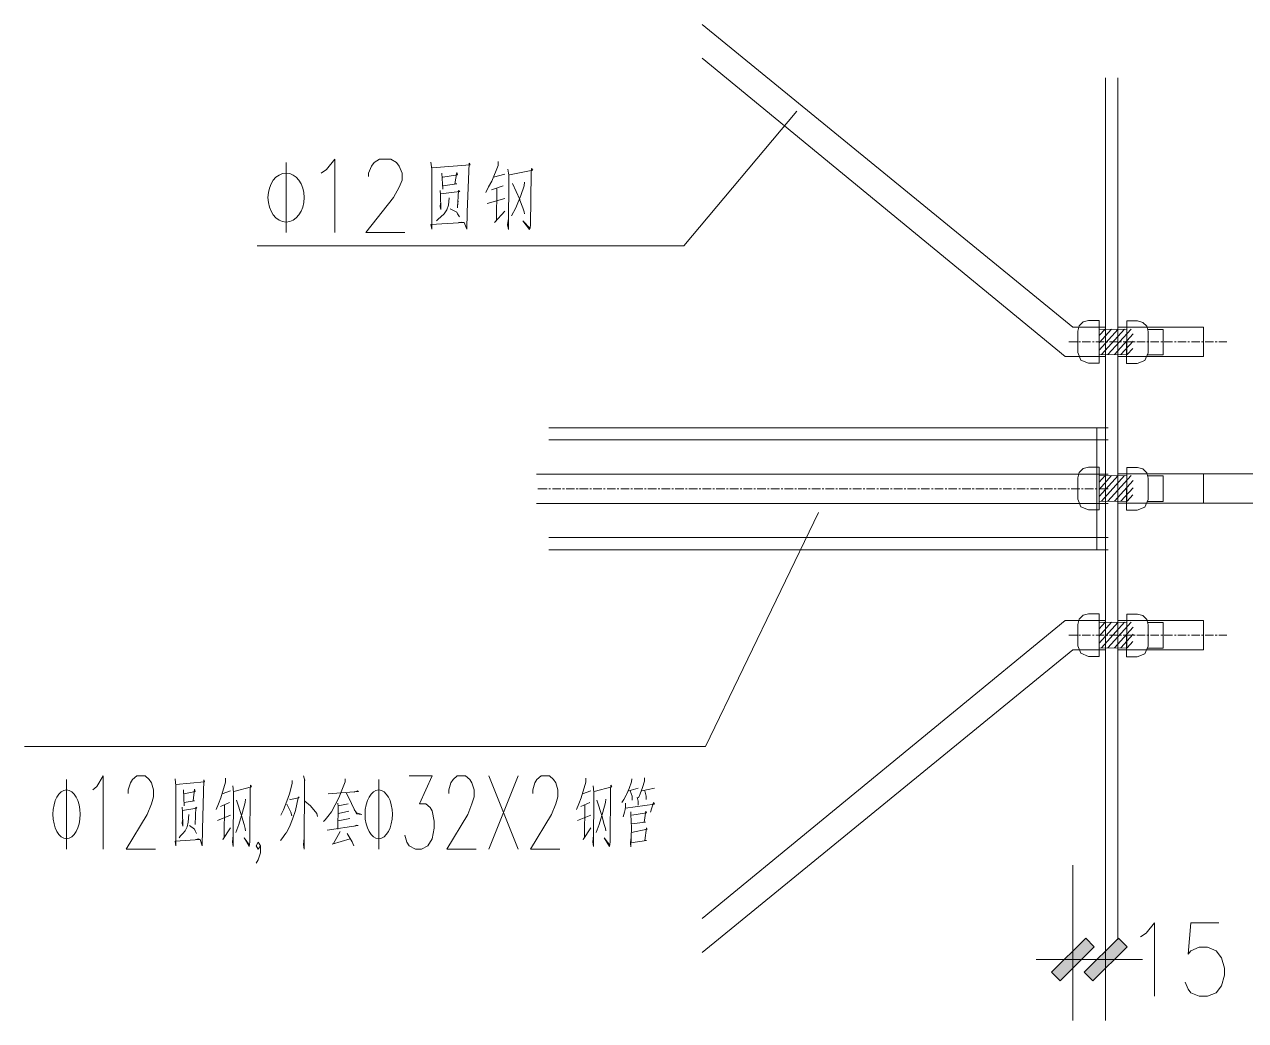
# Model space of a CAD drawing. Header units: millimetres. Extents: x 0 to 586, y 0 to 414.
# Drawn here: x 355.9 to 405.16, y 280.37 to 320.56 of the extents above; entities that cross this region are included whole.
import ezdxf

# ---------------------------------------------------------------- set-up
doc = ezdxf.new("R2010")
doc.units = ezdxf.units.MM

msp = doc.modelspace()

# ---------------------------------------------------------------- hatches: boundary and pattern name
h = msp.add_hatch(color=0)
h.dxf.hatch_style = 2
h.paths.add_polyline_path([(397.682861, 281.964694), (397.333611, 282.313944), (398.712972, 283.693306), (399.062222, 283.347583)])
h = msp.add_hatch(color=0)
h.dxf.hatch_style = 2
h.paths.add_polyline_path([(400.035889, 283.693306), (400.381611, 283.347583), (399.00225, 281.964694), (398.653, 282.313944)])

# ---------------------------------------------------------------- linework, layer by layer
at = {"color": 0, "lineweight": 0}
for points in [[(398.197917, 308.345417), (383.236611, 320.562111)], [(397.883944, 307.163611), (383.236611, 319.196861)], [(399.517306, 318.403111), (399.517306, 283.629806)], [(400.011194, 318.403111), (400.011194, 283.629806)], [(365.290806, 311.633306), (382.499306, 311.633306), (387.060722, 317.066083)], [(366.4585, 314.984694), (366.4585, 312.166)], [(367.869611, 314.561361), (368.095389, 314.702472), (368.430528, 315.125806), (368.430528, 312.166)], [(369.785194, 314.42025), (369.785194, 314.561361), (369.898083, 314.843583), (370.010972, 314.984694), (370.233222, 315.125806), (370.684778, 315.125806), (370.910556, 314.984694), (371.023444, 314.843583), (371.136333, 314.561361), (371.136333, 314.279139), (371.023444, 313.996917), (370.797667, 313.577111), (369.672306, 312.166), (371.249222, 312.166)], [(372.296972, 315.009389), (372.335778, 314.727167), (372.335778, 312.307111), (372.296972, 312.494083), (373.637528, 312.564639), (373.545806, 312.585806), (373.415278, 312.564639)], [(372.335778, 314.776556), (373.880944, 314.892972), (373.845667, 314.96), (373.768056, 312.980917), (373.768056, 312.748083), (373.750417, 312.51525), (373.750417, 312.307111), (373.637528, 312.564639)], [(375.016889, 315.030556), (375.016889, 314.868278), (374.755833, 314.240333), (374.625306, 314.0075), (374.515944, 313.774667)], [(372.745, 314.564889), (372.780278, 313.91225), (372.780278, 314.053361), (373.341194, 314.123917), (373.267111, 314.123917), (373.341194, 314.589583), (373.376472, 314.494333), (372.780278, 314.402611)], [(374.829917, 314.402611), (375.277944, 314.519028)], [(375.408472, 314.727167), (375.447278, 314.473167), (375.426111, 312.282417), (375.390833, 312.469389), (375.426111, 312.726917)], [(375.464917, 314.494333), (376.413889, 314.681306), (376.360972, 314.751861), (376.339806, 314.543722), (376.322167, 312.469389), (376.304528, 312.352972), (376.283361, 312.282417), (376.004667, 312.631667), (376.304528, 312.328278)], [(372.670917, 313.866389), (372.688556, 313.679417), (372.706194, 313.097333), (372.670917, 313.21375), (372.688556, 313.354861)], [(372.688556, 313.728806), (373.471722, 313.820528), (373.415278, 313.866389), (373.376472, 313.167889), (373.376472, 313.263139), (373.397639, 313.425417)], [(375.2215, 314.053361), (374.738194, 313.891083)], [(374.960444, 313.936944), (374.942806, 312.656361), (374.868722, 312.564639), (375.277944, 313.030306)], [(376.07875, 314.194472), (376.061111, 314.053361), (375.930583, 313.65825), (375.725972, 313.167889), (375.556639, 312.843333)], [(375.595444, 314.145083), (375.891778, 313.495972), (375.891778, 313.471278), (376.004667, 313.167889), (376.061111, 313.005611), (376.07875, 312.913889)], [(373.041333, 313.563), (373.006056, 313.263139), (372.949611, 313.076167), (372.836722, 312.913889), (372.706194, 312.797472), (372.596833, 312.702222), (372.52275, 312.631667)], [(375.277944, 313.541833), (374.568861, 313.330167)], [(373.080139, 313.122028), (373.341194, 312.980917), (373.376472, 312.913889), (373.454083, 312.797472)], [(398.825861, 308.613528), (398.610667, 308.557083), (398.451917, 308.398333), (398.395472, 308.183139)], [(399.25625, 308.613528), (398.825861, 308.613528)], [(399.25625, 306.891972), (399.25625, 308.613528)], [(400.374556, 308.602944), (400.363972, 306.877861)], [(400.804944, 308.599417), (400.374556, 308.602944)], [(401.231806, 308.1655), (401.175361, 308.380694), (401.020139, 308.539444), (400.804944, 308.599417)], [(398.197917, 308.345417), (399.517306, 308.345417)], [(398.395472, 308.183139), (398.395472, 307.322361)], [(399.25625, 307.424667), (400.021778, 308.271333)], [(399.25625, 307.713944), (399.760722, 308.271333)], [(399.25625, 308.003222), (399.496139, 308.271333)], [(399.347972, 307.237694), (400.282833, 308.271333)], [(399.609028, 307.237694), (400.543889, 308.271333)], [(399.870083, 307.237694), (400.625028, 308.073778)], [(400.011194, 308.345417), (403.461361, 308.345417)], [(401.22475, 308.257222), (401.835056, 308.257222)], [(401.228278, 307.304722), (401.231806, 308.1655)], [(401.835056, 307.223583), (401.835056, 308.257222)], [(403.461361, 307.163611), (403.461361, 308.345417)], [(398.039167, 307.75275), (398.363722, 307.75275)], [(398.43075, 307.75275), (398.501306, 307.75275)], [(398.571861, 307.75275), (398.914056, 307.75275)], [(398.984611, 307.75275), (399.051639, 307.75275)], [(399.122194, 307.75275), (399.464389, 307.75275)], [(399.534944, 307.75275), (399.601972, 307.75275)], [(399.672528, 307.75275), (400.014722, 307.75275)], [(400.085278, 307.75275), (400.155833, 307.75275)], [(400.131139, 307.237694), (400.625028, 307.780972)], [(400.222861, 307.75275), (400.568583, 307.75275)], [(400.392194, 307.237694), (400.6215, 307.491694)], [(400.635611, 307.75275), (400.706167, 307.75275)], [(400.773194, 307.75275), (401.118917, 307.75275)], [(401.185944, 307.75275), (401.2565, 307.75275)], [(401.323528, 307.75275), (401.66925, 307.75275)], [(401.739806, 307.75275), (401.806833, 307.75275)], [(401.877389, 307.75275), (402.219583, 307.75275)], [(402.290139, 307.75275), (402.357167, 307.75275)], [(402.427722, 307.75275), (402.769917, 307.75275)], [(402.840472, 307.75275), (402.9075, 307.75275)], [(402.978056, 307.75275), (403.32025, 307.75275)], [(403.390806, 307.75275), (403.461361, 307.75275)], [(403.528389, 307.75275), (403.874111, 307.75275)], [(403.941139, 307.75275), (404.011694, 307.75275)], [(404.078722, 307.75275), (404.403278, 307.75275)], [(397.883944, 307.163611), (399.517306, 307.163611)], [(398.395472, 307.322361), (398.518944, 307.018972), (398.825861, 306.891972)], [(398.825861, 306.891972), (399.25625, 306.891972)], [(400.011194, 307.163611), (403.461361, 307.163611)], [(400.794361, 306.877861), (401.101278, 307.001333), (401.228278, 307.304722)], [(401.835056, 307.223583), (401.221222, 307.223583)], [(400.363972, 306.877861), (400.794361, 306.877861)], [(377.063, 304.288472), (399.616083, 304.288472)], [(399.168056, 304.288472), (399.168056, 299.360167)], [(377.063, 303.794583), (399.616083, 303.794583)], [(398.825861, 302.700972), (398.610667, 302.641), (398.451917, 302.485778), (398.395472, 302.267056)], [(399.25625, 302.700972), (398.825861, 302.700972)], [(399.25625, 300.975889), (399.25625, 302.700972)], [(400.374556, 302.686861), (400.363972, 300.961778)], [(400.804944, 302.683333), (400.374556, 302.686861)], [(401.231806, 302.249417), (401.175361, 302.468139), (401.020139, 302.623361), (400.804944, 302.683333)], [(399.616083, 302.415222), (376.555, 302.415222)], [(398.395472, 302.267056), (398.395472, 301.406278)], [(399.25625, 301.508583), (400.021778, 302.35525)], [(399.25625, 301.797861), (399.760722, 302.35525)], [(399.25625, 302.087139), (399.496139, 302.35525)], [(399.347972, 301.321611), (400.282833, 302.35525)], [(399.609028, 301.321611), (400.543889, 302.35525)], [(399.870083, 301.321611), (400.625028, 302.157694)], [(400.011194, 302.429333), (415.565167, 302.429333)], [(401.22475, 302.341139), (401.835056, 302.341139)], [(401.228278, 301.388639), (401.231806, 302.249417)], [(401.835056, 301.3075), (401.835056, 302.341139)], [(403.461361, 302.429333), (403.461361, 301.247528)], [(376.614972, 301.826083), (376.992444, 301.826083)], [(377.063, 301.826083), (377.130028, 301.826083)], [(377.200583, 301.826083), (377.546306, 301.826083)], [(377.613333, 301.826083), (377.683889, 301.826083)], [(377.750917, 301.826083), (378.096639, 301.826083)], [(378.163667, 301.826083), (378.234222, 301.826083)], [(378.30125, 301.826083), (378.646972, 301.826083)], [(378.714, 301.826083), (378.784556, 301.826083)], [(378.851583, 301.826083), (379.197306, 301.826083)], [(379.267861, 301.826083), (379.334889, 301.826083)], [(379.405444, 301.826083), (379.747639, 301.826083)], [(379.818194, 301.826083), (379.885222, 301.826083)], [(379.955778, 301.826083), (380.297972, 301.826083)], [(380.368528, 301.826083), (380.435556, 301.826083)], [(380.506111, 301.826083), (380.851833, 301.826083)], [(380.918861, 301.826083), (380.989417, 301.826083)], [(381.056444, 301.826083), (381.402167, 301.826083)], [(381.469194, 301.826083), (381.53975, 301.826083)], [(381.606778, 301.826083), (381.9525, 301.826083)], [(382.019528, 301.826083), (382.090083, 301.826083)], [(382.157111, 301.826083), (382.502833, 301.826083)], [(382.573389, 301.826083), (382.640417, 301.826083)], [(382.710972, 301.826083), (383.053167, 301.826083)], [(383.123722, 301.826083), (383.19075, 301.826083)], [(383.261306, 301.826083), (383.6035, 301.826083)], [(383.674056, 301.826083), (383.741083, 301.826083)], [(383.811639, 301.826083), (384.157361, 301.826083)], [(384.224389, 301.826083), (384.294944, 301.826083)], [(384.361972, 301.826083), (384.707694, 301.826083)], [(384.774722, 301.826083), (384.845278, 301.826083)], [(384.912306, 301.826083), (385.258028, 301.826083)], [(385.325056, 301.826083), (385.395611, 301.826083)], [(385.462639, 301.826083), (385.808361, 301.826083)], [(385.878917, 301.826083), (385.945944, 301.826083)], [(386.0165, 301.826083), (386.358694, 301.826083)], [(386.42925, 301.826083), (386.496278, 301.826083)], [(386.566833, 301.826083), (386.909028, 301.826083)], [(386.979583, 301.826083), (387.046611, 301.826083)], [(387.117167, 301.826083), (387.462889, 301.826083)], [(387.529917, 301.826083), (387.600472, 301.826083)], [(387.6675, 301.826083), (388.013222, 301.826083)], [(388.08025, 301.826083), (388.150806, 301.826083)], [(388.217833, 301.826083), (388.563556, 301.826083)], [(388.630583, 301.826083), (388.701139, 301.826083)], [(388.768167, 301.826083), (389.113889, 301.826083)], [(389.184444, 301.826083), (389.251472, 301.826083)], [(389.322028, 301.826083), (389.664222, 301.826083)], [(389.734778, 301.826083), (389.801806, 301.826083)], [(389.872361, 301.826083), (390.214556, 301.826083)], [(390.285111, 301.826083), (390.352139, 301.826083)], [(390.422694, 301.826083), (390.768417, 301.826083)], [(390.835444, 301.826083), (390.906, 301.826083)], [(390.973028, 301.826083), (391.31875, 301.826083)], [(391.385778, 301.826083), (391.456333, 301.826083)], [(391.523361, 301.826083), (391.869083, 301.826083)], [(391.936111, 301.826083), (392.006667, 301.826083)], [(392.073694, 301.826083), (392.419417, 301.826083)], [(392.489972, 301.826083), (392.557, 301.826083)], [(392.627556, 301.826083), (392.96975, 301.826083)], [(393.040306, 301.826083), (393.107333, 301.826083)], [(393.177889, 301.826083), (393.520083, 301.826083)], [(393.590639, 301.826083), (393.657667, 301.826083)], [(393.728222, 301.826083), (394.073944, 301.826083)], [(394.140972, 301.826083), (394.211528, 301.826083)], [(394.278556, 301.826083), (394.624278, 301.826083)], [(394.691306, 301.826083), (394.761861, 301.826083)], [(394.828889, 301.826083), (395.174611, 301.826083)], [(395.241639, 301.826083), (395.312194, 301.826083)], [(395.379222, 301.826083), (395.724944, 301.826083)], [(395.7955, 301.826083), (395.862528, 301.826083)], [(395.933083, 301.826083), (396.275278, 301.826083)], [(396.345833, 301.826083), (396.412861, 301.826083)], [(396.483417, 301.826083), (396.825611, 301.826083)], [(396.896167, 301.826083), (396.963194, 301.826083)], [(397.03375, 301.826083), (397.379472, 301.826083)], [(397.4465, 301.826083), (397.517056, 301.826083)], [(397.584083, 301.826083), (397.929806, 301.826083)], [(397.996833, 301.826083), (398.067389, 301.826083)], [(398.134417, 301.826083), (398.480139, 301.826083)], [(398.547167, 301.826083), (398.617722, 301.826083)], [(398.68475, 301.826083), (399.030472, 301.826083)], [(399.101028, 301.826083), (399.168056, 301.826083)], [(399.238611, 301.826083), (399.616083, 301.826083)], [(400.131139, 301.321611), (400.625028, 301.864889)], [(400.392194, 301.321611), (400.6215, 301.575611)], [(399.616083, 301.233417), (376.555, 301.233417)], [(398.395472, 301.406278), (398.518944, 301.102889), (398.825861, 300.975889)], [(400.011194, 301.247528), (415.565167, 301.247528)], [(400.794361, 300.961778), (401.101278, 301.08525), (401.228278, 301.388639)], [(401.835056, 301.3075), (401.221222, 301.3075)], [(355.903389, 291.422667), (383.370667, 291.422667), (387.932083, 300.863)], [(398.825861, 300.975889), (399.25625, 300.975889)], [(400.363972, 300.961778), (400.794361, 300.961778)], [(377.063, 299.854056), (399.616083, 299.854056)], [(377.063, 299.360167), (399.616083, 299.360167)], [(398.825861, 296.784889), (398.610667, 296.724917), (398.451917, 296.569694), (398.395472, 296.3545)], [(399.25625, 296.784889), (398.825861, 296.784889)], [(399.25625, 295.059806), (399.25625, 296.784889)], [(400.374556, 296.770778), (400.363972, 295.049222)], [(400.804944, 296.76725), (400.374556, 296.770778)], [(401.231806, 296.336861), (401.175361, 296.552056), (401.020139, 296.710806), (400.804944, 296.76725)], [(397.883944, 296.51325), (383.236611, 284.48)], [(397.883944, 296.51325), (399.517306, 296.51325)], [(398.197917, 296.51325), (399.517306, 296.51325)], [(398.395472, 296.3545), (398.395472, 295.490194)], [(399.25625, 295.5925), (400.021778, 296.439167)], [(399.25625, 295.881778), (399.760722, 296.439167)], [(399.25625, 296.171056), (399.496139, 296.439167)], [(399.347972, 295.405528), (400.282833, 296.439167)], [(399.609028, 295.405528), (400.543889, 296.439167)], [(399.870083, 295.405528), (400.625028, 296.241611)], [(400.011194, 296.51325), (403.461361, 296.51325)], [(401.22475, 296.425056), (401.835056, 296.425056)], [(401.228278, 295.472556), (401.231806, 296.336861)], [(401.835056, 295.391417), (401.835056, 296.425056)], [(403.461361, 296.51325), (403.461361, 295.331444)], [(398.039167, 295.924111), (398.363722, 295.924111)], [(398.43075, 295.924111), (398.501306, 295.924111)], [(398.571861, 295.924111), (398.914056, 295.924111)], [(398.984611, 295.924111), (399.051639, 295.924111)], [(399.122194, 295.924111), (399.464389, 295.924111)], [(399.534944, 295.924111), (399.601972, 295.924111)], [(399.672528, 295.924111), (400.014722, 295.924111)], [(400.085278, 295.924111), (400.155833, 295.924111)], [(400.131139, 295.405528), (400.625028, 295.952333)], [(400.222861, 295.924111), (400.568583, 295.924111)], [(400.392194, 295.405528), (400.6215, 295.659528)], [(400.635611, 295.924111), (400.706167, 295.924111)], [(400.773194, 295.924111), (401.118917, 295.924111)], [(401.185944, 295.924111), (401.2565, 295.924111)], [(401.323528, 295.924111), (401.66925, 295.924111)], [(401.739806, 295.924111), (401.806833, 295.924111)], [(401.877389, 295.924111), (402.219583, 295.924111)], [(402.290139, 295.924111), (402.357167, 295.924111)], [(402.427722, 295.924111), (402.769917, 295.924111)], [(402.840472, 295.924111), (402.9075, 295.924111)], [(402.978056, 295.924111), (403.32025, 295.924111)], [(403.390806, 295.924111), (403.461361, 295.924111)], [(403.528389, 295.924111), (403.874111, 295.924111)], [(403.941139, 295.924111), (404.011694, 295.924111)], [(404.078722, 295.924111), (404.403278, 295.924111)], [(398.197917, 295.331444), (383.236611, 283.11475)], [(398.197917, 295.331444), (399.517306, 295.331444)], [(398.395472, 295.490194), (398.518944, 295.186806), (398.825861, 295.059806)], [(400.011194, 295.331444), (403.461361, 295.331444)], [(400.794361, 295.045694), (401.101278, 295.169167), (401.228278, 295.472556)], [(401.835056, 295.391417), (401.221222, 295.391417)], [(398.825861, 295.059806), (399.25625, 295.059806)], [(400.363972, 295.049222), (400.794361, 295.045694)], [(358.658583, 289.676417), (358.827917, 289.814), (359.081917, 290.237333), (359.081917, 287.281056)], [(360.094389, 289.535306), (360.094389, 289.676417), (360.179056, 289.955111), (360.263722, 290.096222), (360.433056, 290.237333), (360.771722, 290.237333), (360.941056, 290.096222), (361.025722, 289.955111), (361.110389, 289.676417), (361.110389, 289.394194), (361.025722, 289.111972), (360.856389, 288.688639), (360.009722, 287.281056), (361.195056, 287.281056)], [(364.020806, 290.145611), (364.020806, 289.983333), (363.826778, 289.351861), (363.728, 289.119028), (363.643333, 288.886194)], [(367.157, 290.237333), (367.213444, 290.050361), (367.199333, 290.120917), (367.185222, 287.281056), (367.157, 287.468028), (367.185222, 287.746722)], [(371.418556, 290.237333), (372.349889, 290.237333), (371.841889, 289.111972), (372.095889, 289.111972), (372.265222, 288.970861), (372.349889, 288.82975), (372.434556, 288.406417), (372.434556, 288.124194), (372.349889, 287.704389), (372.180556, 287.422167), (371.926556, 287.281056), (371.672556, 287.281056), (371.418556, 287.422167), (371.333889, 287.563278), (371.249222, 287.8455)], [(373.023694, 289.535306), (373.023694, 289.676417), (373.108361, 289.955111), (373.193028, 290.096222), (373.362361, 290.237333), (373.701028, 290.237333), (373.870361, 290.096222), (373.955028, 289.955111), (374.039694, 289.676417), (374.039694, 289.394194), (373.955028, 289.111972), (373.785694, 288.688639), (372.939028, 287.281056), (374.124361, 287.281056)], [(374.632361, 287.281056), (375.814167, 290.237333)], [(374.632361, 290.237333), (375.814167, 287.281056)], [(376.406833, 289.535306), (376.406833, 289.676417), (376.4915, 289.955111), (376.576167, 290.096222), (376.741972, 290.237333), (377.080639, 290.237333), (377.249972, 290.096222), (377.334639, 289.955111), (377.419306, 289.676417), (377.419306, 289.394194), (377.334639, 289.111972), (377.165306, 288.688639), (376.322167, 287.281056), (377.503972, 287.281056)], [(378.55525, 290.145611), (378.55525, 289.983333), (378.361222, 289.351861), (378.262444, 289.119028), (378.177778, 288.886194)], [(380.918861, 290.166778), (380.918861, 290.029194), (380.834194, 289.771667), (380.735417, 289.517667), (380.678972, 289.351861)], [(357.603778, 290.096222), (357.603778, 287.281056)], [(361.98175, 290.120917), (362.009972, 289.842222), (362.009972, 287.418639), (361.98175, 287.605611), (362.987167, 287.676167), (362.916611, 287.700861), (362.817833, 287.676167)], [(362.009972, 289.888083), (363.167083, 290.0045), (363.138861, 290.075056), (363.085944, 288.095972), (363.085944, 287.863139), (363.071833, 287.630306), (363.071833, 287.418639), (362.987167, 287.676167)], [(362.316889, 289.679944), (362.345111, 289.027306), (362.345111, 289.168417), (362.764917, 289.235444), (362.708472, 289.235444), (362.764917, 289.701111), (362.789611, 289.609389), (362.345111, 289.517667)], [(364.313611, 289.842222), (364.341833, 289.584694), (364.327722, 287.397472), (364.2995, 287.584444), (364.327722, 287.838444)], [(364.355944, 289.609389), (365.068556, 289.796361), (365.026222, 289.866917), (365.012111, 289.65525), (364.998, 287.584444), (364.983889, 287.468028), (364.969778, 287.397472), (364.761639, 287.746722), (364.983889, 287.443333)], [(366.708972, 290.050361), (366.708972, 289.933944), (366.599611, 289.517667), (366.486722, 289.214278), (366.359722, 288.865028), (366.250361, 288.653361)], [(368.846806, 290.120917), (368.836222, 290.0045), (368.737444, 289.725806), (368.582222, 289.351861), (368.444639, 289.073167), (368.289417, 288.794472), (368.148306, 288.6075), (368.038944, 288.469917), (367.968389, 288.399361)], [(370.194417, 290.096222), (370.194417, 287.281056)], [(378.848056, 289.842222), (378.876278, 289.584694), (378.862167, 287.397472), (378.833944, 287.584444), (378.862167, 287.838444)], [(378.890389, 289.609389), (379.603, 289.796361), (379.560667, 289.866917), (379.546556, 289.65525), (379.535972, 287.584444), (379.521861, 287.468028), (379.50775, 287.397472), (379.296083, 287.746722), (379.521861, 287.443333)], [(380.400278, 290.120917), (380.386167, 290.0045), (380.3015, 289.725806), (380.192139, 289.492972), (380.178028, 289.468278), (380.07925, 289.284833), (380.008694, 289.168417)], [(380.287389, 289.634083), (380.664861, 289.7505)], [(380.805972, 289.634083), (381.324556, 289.7505)], [(364.176028, 289.168417), (363.812667, 289.002611)], [(363.879694, 289.517667), (364.214833, 289.634083)], [(364.818083, 289.306), (364.803972, 289.168417), (364.705194, 288.769778), (364.5535, 288.282944), (364.4265, 287.954861)], [(364.454722, 289.260139), (364.676972, 288.6075), (364.676972, 288.586333), (364.761639, 288.282944), (364.803972, 288.120667), (364.818083, 288.025417)], [(366.599611, 289.306), (366.641944, 289.284833), (366.962972, 289.351861), (366.991194, 289.40125), (366.948861, 289.351861), (366.835972, 288.840333), (366.723083, 288.491083), (366.599611, 288.187694), (366.4585, 287.933694), (366.444389, 287.933694), (366.292694, 287.700861), (366.23625, 287.630306)], [(367.213444, 289.214278), (367.449806, 289.027306), (367.703806, 288.723917), (367.732028, 288.6075)], [(368.162417, 289.517667), (369.3795, 289.609389), (369.337167, 289.634083), (369.210167, 289.584694)], [(368.889139, 289.538833), (369.294833, 288.70275), (369.520611, 288.678056), (369.294833, 288.748611), (369.210167, 288.886194)], [(378.710472, 289.168417), (378.347111, 289.002611)], [(378.417667, 289.517667), (378.752806, 289.634083)], [(379.352528, 289.306), (379.338417, 289.168417), (379.239639, 288.769778), (379.087944, 288.282944), (378.960944, 287.954861)], [(378.989167, 289.260139), (379.211417, 288.6075), (379.211417, 288.586333), (379.296083, 288.282944), (379.338417, 288.120667), (379.352528, 288.025417)], [(380.149806, 288.935583), (381.324556, 289.097861), (381.282222, 289.168417), (381.155222, 288.769778)], [(380.343833, 289.634083), (380.414389, 289.422417), (380.414389, 289.260139)], [(380.622528, 289.376556), (380.664861, 289.214278), (380.664861, 289.052)], [(380.932972, 289.634083), (380.985889, 289.422417), (380.985889, 289.284833)], [(362.539139, 288.678056), (362.510917, 288.374667), (362.468583, 288.187694), (362.387444, 288.025417), (362.288667, 287.909), (362.204, 287.817278), (362.147556, 287.746722)], [(362.260444, 288.981444), (362.274556, 288.794472), (362.288667, 288.212389), (362.260444, 288.328806), (362.274556, 288.469917)], [(362.274556, 288.840333), (362.860167, 288.935583), (362.817833, 288.981444), (362.789611, 288.282944), (362.789611, 288.374667), (362.803722, 288.536944)], [(363.978472, 289.052), (363.964361, 287.767889), (363.907917, 287.676167), (364.214833, 288.141833)], [(366.486722, 289.097861), (366.5855, 288.910889), (366.656056, 288.769778), (366.684278, 288.632194)], [(368.539889, 289.143722), (368.554, 289.002611), (368.539889, 288.095972)], [(368.554, 289.027306), (368.959694, 289.119028)], [(368.987917, 288.819167), (368.568111, 288.723917)], [(378.512917, 289.052), (378.498806, 287.767889), (378.445889, 287.676167), (378.752806, 288.141833)], [(380.149806, 289.143722), (380.149806, 288.981444), (380.135694, 288.886194), (380.107472, 288.769778), (380.07925, 288.678056), (380.051028, 288.586333)], [(380.372056, 288.794472), (380.372056, 288.678056), (380.386167, 288.141833), (380.372056, 287.372778), (380.357944, 287.513889), (380.372056, 287.700861)], [(380.400278, 288.653361), (381, 288.748611), (380.971778, 288.819167), (380.90475, 288.374667), (380.961194, 288.374667), (380.386167, 288.304111)], [(362.567361, 288.237083), (362.764917, 288.095972), (362.789611, 288.025417), (362.846056, 287.909)], [(364.214833, 288.653361), (363.685667, 288.445222)], [(368.120083, 288.050111), (369.365389, 288.237083), (369.308944, 288.25825), (369.210167, 288.212389)], [(368.554, 288.420528), (369.03025, 288.515778)], [(378.752806, 288.653361), (378.220111, 288.445222)], [(368.638667, 288.000722), (368.374083, 287.513889), (368.317639, 287.489194), (369.044361, 287.700861)], [(368.917361, 287.909), (369.129028, 287.584444), (369.15725, 287.513889), (369.185472, 287.418639)], [(380.386167, 287.954861), (381.028222, 288.095972), (381, 288.141833), (380.932972, 287.630306), (381, 287.630306), (380.372056, 287.535056)], [(365.421333, 287.422167), (365.336667, 287.281056), (365.252, 287.422167), (365.336667, 287.563278), (365.421333, 287.422167), (365.421333, 287.139944), (365.336667, 286.857722), (365.252, 286.716611)], [(398.197917, 286.635472), (398.197917, 280.366611)], [(399.517306, 286.635472), (399.517306, 280.366611)], [(400.928417, 283.746222), (401.154194, 283.887333), (401.492861, 284.310667), (401.492861, 281.350861)], [(404.085778, 284.310667), (402.956889, 284.310667), (402.844, 283.040667), (402.956889, 283.181778), (403.295556, 283.322889), (403.634222, 283.322889), (403.972889, 283.181778), (404.195139, 282.899556), (404.308028, 282.47975), (404.308028, 282.197528), (404.195139, 281.774194), (403.972889, 281.491972), (403.634222, 281.350861), (403.295556, 281.350861), (402.956889, 281.491972), (402.844, 281.633083), (402.731111, 281.915306)], [(396.719778, 282.829), (399.676056, 282.829)], [(400.998972, 282.829), (398.039167, 282.829)], [(398.187333, 282.829), (398.17675, 282.829)], [(398.197917, 282.829), (399.517306, 282.829)], [(399.527889, 282.829), (399.538472, 282.829)]]:
    msp.add_lwpolyline(points, dxfattribs=at)
for points in [[(400.371028, 308.257222), (400.3675, 307.223583), (399.25625, 307.237694), (399.25625, 308.271333)], [(400.371028, 302.341139), (400.3675, 301.3075), (399.25625, 301.321611), (399.25625, 302.35525)], [(400.371028, 296.425056), (400.3675, 295.391417), (399.25625, 295.405528), (399.25625, 296.439167)], [(397.682861, 281.964694), (397.333611, 282.313944), (398.712972, 283.693306), (399.062222, 283.347583)], [(400.035889, 283.693306), (400.381611, 283.347583), (399.00225, 281.964694), (398.653, 282.313944)]]:
    msp.add_lwpolyline(points, close=True, dxfattribs=at)
for centre, ratio in [((366.460264, 313.575347), 0.742397), ((357.602014, 288.690403), 0.556351), ((370.194417, 288.690403), 0.55814)]:
    msp.add_ellipse(centre, major_axis=(0, 0.986014), ratio=ratio, start_param=0, end_param=6.283185, dxfattribs=at)

doc.saveas('drawing.dxf')
